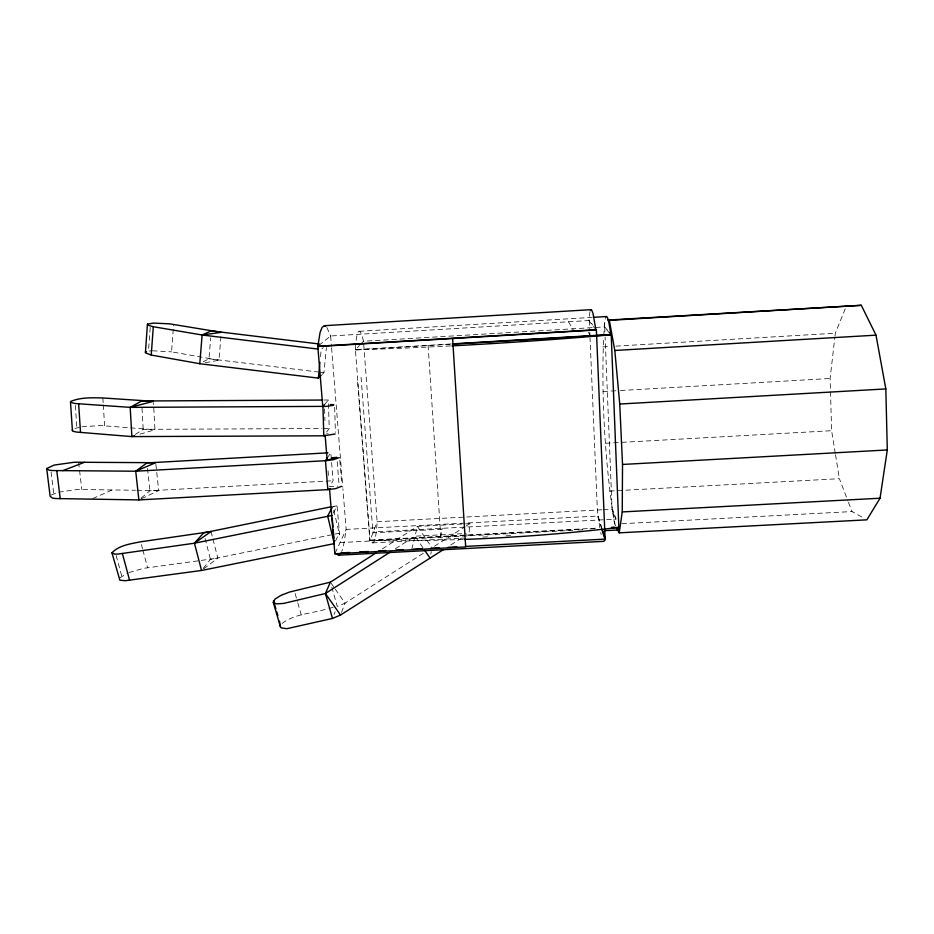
<?xml version="1.0" encoding="UTF-8"?>
<svg xmlns="http://www.w3.org/2000/svg" width="934" height="934" viewBox="0 0 934 934"><rect width="100%" height="100%" fill="white"/><g stroke="black" fill="none" stroke-linecap="round" stroke-linejoin="round"><path stroke-width="0.7" stroke-dasharray="4.67 3.5" d="M150.211 327.46L148.494 351.114L151.331 350.822M220.938 336.52L218.965 360.22L171.552 351.849L173.642 324.332M203.238 361.855L208.982 358.749L210.687 337.863M614.549 524.102C604.905 462.365 601.298 399.483 603.609 337.069M603.726 335.668L605.01 320.234M382.333 548.9L417.44 526.402L469.872 523.624L469.031 533.337L466.591 534.89M320.502 356.613L321.203 349.444L323.386 347.623M322.078 374.511L323.923 372.701L326.398 347.67M835.276 453.282L831.61 430.702L830.128 378.492L834.833 337.466M834.996 336.053L835.323 333.228L845.398 308.43M440.685 537.26L442.214 528.305M430.784 554.224L431.286 551.632M589.949 311.664L588.852 320.56L595.005 328.57M411.777 549.227L414.392 538.673M341.529 612.4L345.066 603.119L423.452 553.197M334.068 614.42L335.131 611.758M335.119 553.232L346.164 529.403L342.906 488.739M335.504 541.019L339.229 533.244L332.154 534.68M333.286 513.07L337.069 505.901L332.843 506.45L339.602 534.843L337.069 505.901L332.913 506.753M331.605 462.505L333.099 480.741L329.644 486.579L337.816 486.135M327.285 457.952L330.811 452.686L331.15 456.889M324.028 400.032L328.406 400.009L329.223 428.496L325.324 433.726L328.208 433.761M203.32 568.257L210.465 559.384L330.741 534.96M324.472 404.597L328.406 400.009M450.608 345.93A374.417 29.526 -3.5 0 1 355.422 349.888L359.45 345.44M360.454 344.389L363.489 341.26L604.695 326.912L610.264 333.403M119.774 577.854L127.993 573.009M141.104 498.091L149.93 490.77L333.099 480.741M318.879 345.37L330.624 335.983L589.272 320.525L592.821 325.114M282.138 623.41C295.086 613.463 312.633 613.58 327.565 608.723M203.705 568.829L217.832 558.112L212.812 538.556M135.278 434.427L143.206 429.348L321.95 428.531M395.467 548.69L415.011 536.186L466.194 533.489M434.462 546.18L464.992 526.729M466.218 525.959L469.872 523.624M450.76 544.954L465.377 535.661M51.242 495.043L57.499 492.475M141.373 498.756L158.698 490.572L155.85 464.093M92.664 498.569L112.267 489.941M129.009 572.554L143.334 568.386L217.832 558.112M74.942 428.461L80.744 426.966M140.03 434.17L154.962 429.733L153.491 402.741M58.655 492.183L77.522 489.463L135.477 490.257M328.955 608.396L333.099 607.404M205.282 362.719L218.965 360.22M81.912 426.791L100.487 425.554L129.067 427.725M359.275 331.313L591.782 317.408M462.809 539.478A366.058 69.151 -3.3 0 1 370.062 540.482L355.399 349.62L451.344 343.946M355.422 349.888L451.356 344.214M602.792 346.899L610.054 346.467M615.868 346.129L835.323 333.228M603.002 391.498L619.02 390.587M620.48 390.505L830.128 378.492M605.454 443.265L831.61 430.702M609.575 491.074L839.397 478.687L847.99 501.044M601.94 509.789L377.138 521.756L369.876 540.984L357.465 379.624M603.387 509.707L612.482 509.217L616.171 519.094L373.285 531.96M602.138 528.796L598.064 516.035L346.164 529.403L343.478 546.063A113.738 15.224 86.7 0 1 341.692 551.457M442.062 529.181L372.958 532.835L360.921 375.258M621.834 523.717L852.03 511.563L864.394 518.463M595.553 528.2L370.226 540.062A76.67 8.254 86.8 0 0 377.138 521.756L363.618 342.953M370.062 540.482L582.653 529.286M589.891 528.901L595.682 528.597M340.058 542.596L572.659 530.349M578.461 530.045L582.816 529.812M372.526 542.876L463.941 538.066M482.796 537.073L490.058 536.7M506.018 535.859L511.82 535.556M152.511 350.775L171.552 351.849M323.409 428.519L329.223 428.496M136.936 490.28L158.698 490.572M130.503 427.83L154.962 429.733M208.982 358.749L318.167 372.012M319.603 372.176L323.923 372.701M609.832 333.426L604.298 326.947A64.318 4.892 87.1 0 1 605.337 318.506M331.208 583.341L334.465 587.988M335.283 589.156L345.066 603.119L337.256 606.411L331.535 586.213M588.327 332.422L590.592 335.691M422.927 547.733L415.011 536.186L417.44 526.402L432.022 547.733M326.9 327.449L330.659 336.228M568.467 321.775L573.92 331.021M848.492 502.364L852.03 511.563M615.763 519.117L612.085 509.24L605.104 337.034M601.694 528.819L597.632 516.058L590.019 337.91M295.097 593.51L297.421 601.566M297.806 602.897L301.285 614.981M116.155 555.508L121.77 576.185M141.384 544.534L142.482 548.632M142.844 549.998L147.595 567.779M205.071 538.463L210.465 559.384M211.026 531.574L212.462 537.167M599.85 527.815L598.064 516.035M835.51 454.695L839.397 478.687M51.09 472.032L53.763 493.747M363.489 341.26L363.489 341.249A63.781 6.912 86.5 0 0 356.123 340.641M78.584 462.26L81.83 489.521M147.502 468.494L149.93 490.77M328.044 470.771L328.628 477.893M339.824 460.135L341.786 484.477M337.209 461.723L339.17 486.065M330.636 335.96L331.477 346.397M331.593 347.845L342.79 487.279M428.087 345.323L440.778 536.758M75.35 405.379L76.833 427.83M102.88 397.966L103.219 403.546M103.312 404.936L104.596 425.822M142.015 408.088L143.206 429.348M589.272 320.525L589.716 330.659M589.774 332.107L589.961 336.462M604.695 326.912L605.045 335.586M324.6 408.964L324.939 420.615M334.687 407.329L335.376 432.337M355.41 349.608A63.781 6.912 86.5 0 1 355.714 344.786M615.518 525.877A77.312 5.884 86.9 0 1 612.482 509.217M601.192 534.563A114.765 7.519 86.9 0 1 600.749 532.555"/><path stroke-width="1.4" d="M619.219 532.835L622.242 511.925L622.523 464.455L619.744 404.037L614.806 350.472L609.342 320.35L861.3 305.313L875.999 335.154L885.829 388.918L887.3 449.954L880.038 498.219L866.857 519.841L619.219 532.835L617.222 529.088M321.156 375.41L318.389 378.13L199.794 363.723L202.106 335.002L221.288 332.341L169.498 323.818L153.351 323.094L147.444 324.11L148.424 325.336L153.304 326.713L202.106 335.002L318.331 349.106M147.444 324.11L145.389 352.807L151.238 355.048L199.794 363.723M151.238 355.048L153.304 326.713M335.143 433.983L323.806 435.804L131.881 436.598L76.588 432.08L73.809 431.473L72.408 430.679L72.49 429.757M70.517 402.262L70.599 401.457C80.651 397.254 92.151 397.674 102.88 397.966L153.421 401.328L130.188 407.376L74.697 403.488L70.517 402.262L72.408 430.679M318.389 378.13L319.93 362.357M443.452 549.601L340.513 615.051L332.481 618.436L286.89 628.687L281.426 627.94L280.41 626.796L279.464 621.168M280.41 626.796L273.242 602.255L275.04 599.044L281.181 595.25L289.832 591.969L330.391 582.174L376.274 552.776M602.547 530.08L605.43 539.105L603.889 541.335L338.587 555.181L335.119 553.232L334.874 553.78L465.681 546.939L452.616 338.517M332.481 618.436L325.394 593.51L330.391 582.174M111.94 552.835C118.98 545.246 130.853 543.798 140.66 541.802L211.026 531.574L194.447 543.203L118.081 554.06L114.765 554.142L111.94 552.835L119.867 580.224L125.308 580.714L201.534 570.476L334.255 543.611M332.189 507.641L327.659 516.012L334.372 544.055L334.138 541.195M341.575 486.31L335.738 488.587L327.834 489.638L325.452 460.707L327.285 457.952M324.472 404.597L322.942 406.383L323.806 435.804M201.534 570.476L194.447 543.203L203.624 532.882L331.418 506.742M590.44 310.251L591.596 309.96L592.938 313.159L595.892 329.714M46.7 468.541L54.137 465.074L74.265 462.237L155.698 462.692L135.722 471.226L52.362 470.549L49.047 470.176L46.7 468.541L50.132 496.269L52.491 498.102L55.795 498.546L138.897 499.923L327.834 489.638L330.356 488.844M138.897 499.923L135.722 471.226L146.895 462.925L327.904 452.838M339.276 457.637L333.391 459.715L325.452 460.707L135.722 471.226M273.242 602.255L276.429 603.878L283.726 603.411L325.394 593.51L390.587 551.819M338.587 555.181L339.672 554.551M134.589 435.793L131.881 436.598L130.188 407.376L141.618 401.001L322.569 400.044M145.435 352.13L146.486 351.558M202.106 335.002L211.247 330.905L319.463 344.016M62.811 470.643L84.48 462.295M591 309.668L324.437 325.686L322.125 327.332L320.082 332.434L317.817 346.526L596.382 329.982M325.452 460.707L336.859 457.427L331.395 457.73M194.447 543.203L332.014 515.451M593.23 317.327L606.318 316.544M607.917 320.058L861.3 305.313M452.675 343.852L611.198 334.489L618.845 527.383A366.058 69.151 -3.3 0 1 464.21 539.432M452.815 344.121L611.198 334.757A374.417 29.526 -3.5 0 1 452.056 345.86M614.806 350.472L875.999 335.154M619.744 404.037L885.829 388.918M622.523 464.455L887.3 449.954M622.242 511.925L880.038 498.219M611.466 527.36L614.35 527.208M611.607 527.768L618.845 527.383M604.683 530.675L617.748 529.987A77.312 5.884 86.9 0 1 616.673 529.053M340.91 552.928L349.585 552.473M359.707 551.947L368.393 551.492M378.515 550.967L385.742 550.581M395.876 550.056L403.103 549.682M413.237 549.145L421.946 548.69M430.667 548.235L439.377 547.779M448.098 547.324L456.808 546.869M465.529 546.413L605.43 539.105M330.262 404.574C340.42 404.329 325.896 406.967 322.942 406.383L130.188 407.376M324.437 325.686L325.662 326.153M325.394 593.51L340.513 615.051M424.503 550.044L430.049 558.123M602.103 530.103L605.139 539.654L596.371 329.702L317.793 346.234L322.732 406.15M273.522 600.796L275.892 608.945M276.686 611.653L277.877 615.728M122.354 553.477L129.569 580.166M56.776 470.596L60.208 498.628M332.247 518.312L332.959 526.893M333.193 529.753L333.893 538.334M325.114 435.127L327.098 459.376M329.562 489.276L334.874 553.78M78.643 403.803L80.522 432.442M605.804 317.14A64.318 4.892 87.1 0 1 610.754 334.5M618.693 528.562A77.312 5.884 86.9 0 1 618.238 529.566"/></g></svg>
